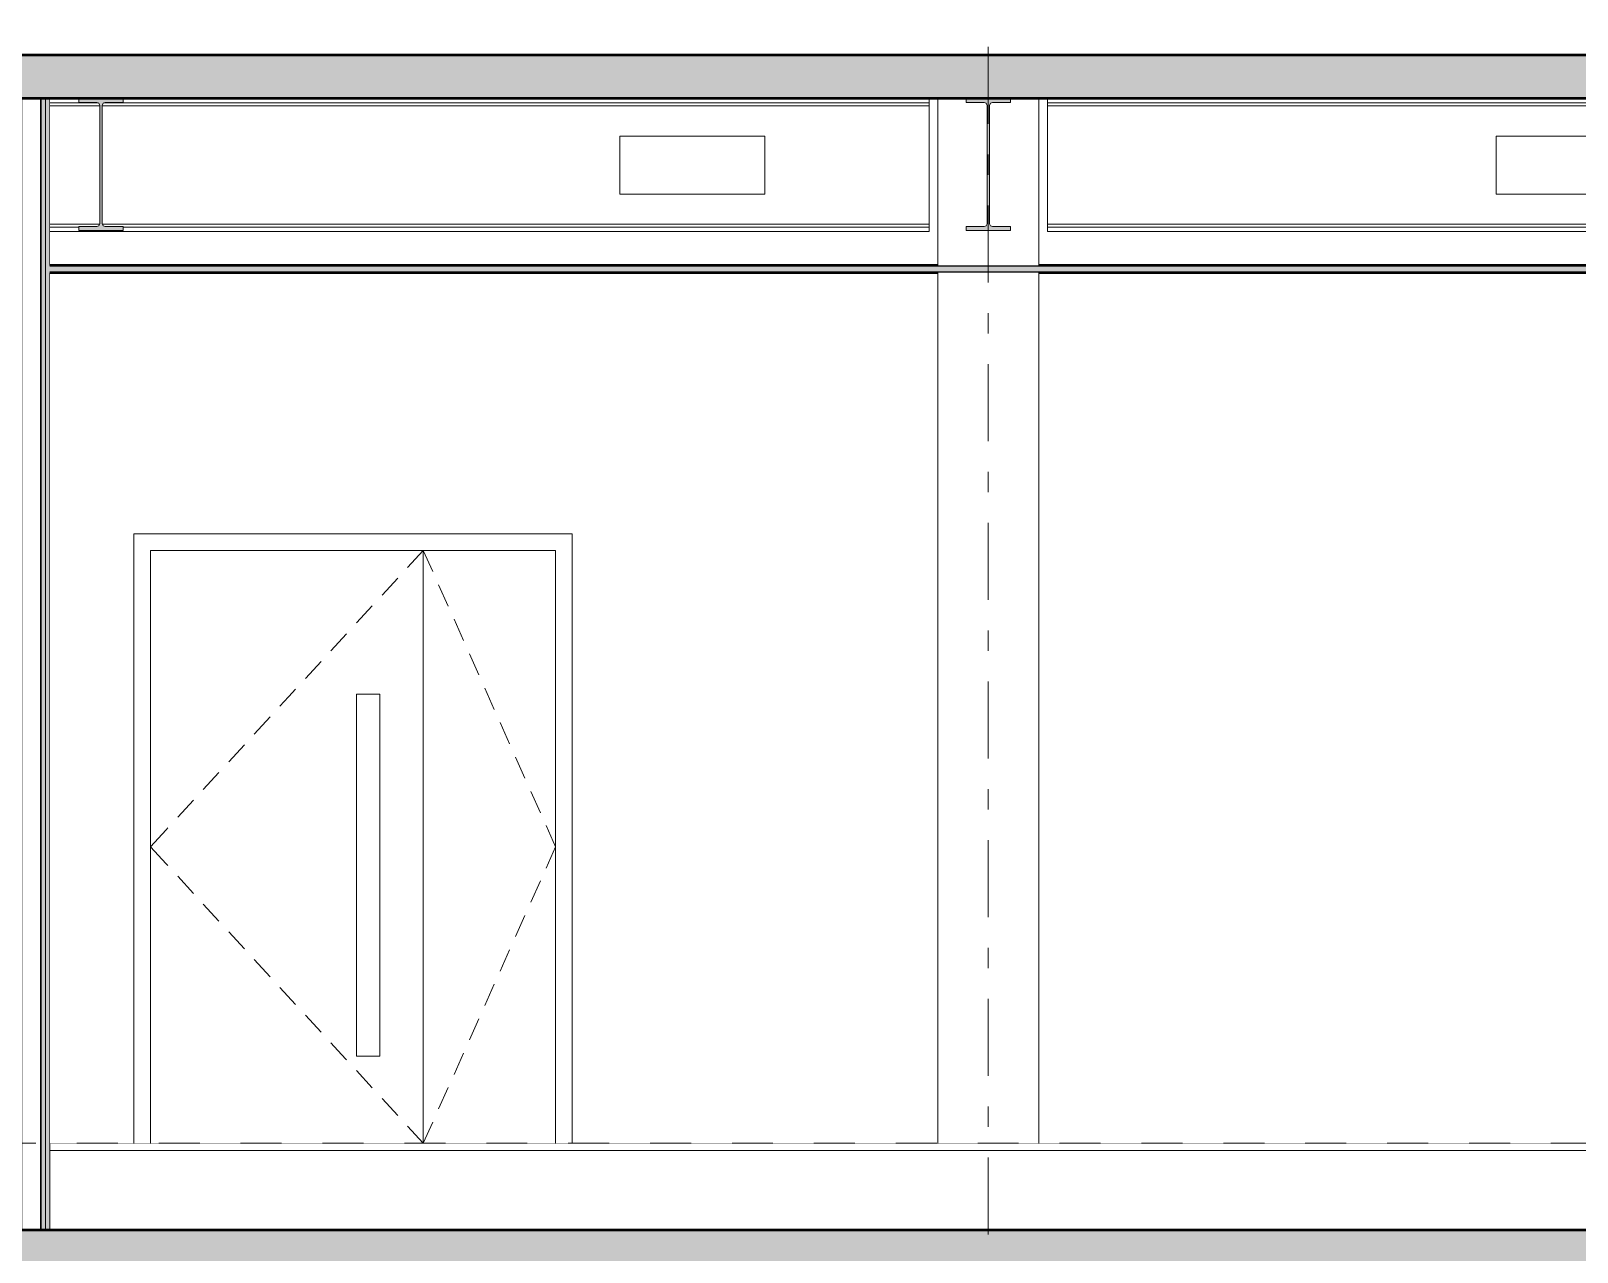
# Model space of a CAD drawing. Header units: millimetres. Extents: x -48147 to 1417267, y -496296 to 18123.
# Drawn here: x 1399555 to 1404883, y -487598 to -483390 of the extents above; entities that cross this region are included whole.
import ezdxf
from ezdxf.enums import TextEntityAlignment as Align

# ---------------------------------------------------------------- set-up
doc = ezdxf.new("R2010")
doc.units = ezdxf.units.MM
doc.header["$MEASUREMENT"] = 0
for name, pattern in [('Dashed', [2822.222233, 1411.111116, -1411.111116]), ('Double Dashed', [546.805537, 264.583325, -105.833328, 70.555556, -105.833328]), ('Wipeout_Contour', [1000, 0, -1000])]:
    doc.linetypes.add(name, pattern=pattern)
for name, color, linetype, lineweight, true_color in [('0_Pen_No__105', 7, 'Continuous', 15, 0xa6a6a6), ('A-230-M_FLOOR.IFC Import_Pen_No__109', 7, 'Continuous', 15, 0xa6a6a6), ('A-230-M_FLOOR.IFC Import_Pen_No__29', 7, 'Continuous', 50, 0x2a2a2a), ('New_A-15-MG_Structural_Grid_Phase_2_Pen_No__222', 7, 'Continuous', 13, 0x65af33), ('New_A-20-M_Ceiling_Pen_No__107', 7, 'Continuous', 15, 0xa6a6a6), ('New_A-20-M_Ceiling_Pen_No__29', 7, 'Continuous', 50, 0x2a2a2a), ('New_A-25-M_Wall_Int_Pen_No__107', 7, 'Continuous', 15, 0xa6a6a6), ('New_ArchiCAD Doors_Pen_No__63', 7, 'Continuous', 20, 0x606060)]:
    doc.layers.add(name, color=color, linetype=linetype, lineweight=lineweight, true_color=true_color)
for name, color, linetype in [('A-230-M_FLOOR.IFC Import', 7, 'Continuous'), ('A-25-M_Wall_Int', 7, 'Continuous'), ('New_A-15-MG_Structural_Grid_Phase_2', 7, 'Continuous'), ('New_A-20-M_Ceiling', 7, 'Continuous'), ('New_A-20-M_Floor_Slab', 7, 'Continuous'), ('New_A-25-M_Wall_Int', 7, 'Continuous'), ('New_ArchiCAD Doors', 7, 'Continuous'), ('S-280-M_STRUCT_FRAME.IFC Import', 7, 'Continuous')]:
    doc.layers.add(name, color=color, linetype=linetype)
for name, color, linetype, lineweight in [('A-25-M_Wall_Int_Pen_No__87', 8, 'Continuous', 20), ('New_A-20-M_Floor_Slab_Pen_No__4', 7, 'Continuous', 20), ('New_A-25-M_Wall_Int_Pen_No__1', 7, 'Continuous', 13), ('S-280-M_STRUCT_FRAME.IFC Import_Pen_No__1', 7, 'Continuous', 13), ('S-280-M_STRUCT_FRAME.IFC Import_Pen_No__160', 5, 'Continuous', 200), ('S-280-M_STRUCT_FRAME.IFC Import_Pen_No__90', 8, 'Continuous', 20)]:
    doc.layers.add(name, color=color, linetype=linetype, lineweight=lineweight)
doc.styles.add('GENERATED_STYLE_2', font='')
doc.styles.get('GENERATED_STYLE_2').set_extended_font_data('Swis721 BT')
pattern_1 = [(0, (1376122.47, -491272.82), (0, 389.7114), [24.375, -200.625]), (0, (1376234.97, -491077.97), (0, 389.7114), [24.375, -200.625]), (60, (1376122.47, -491272.82), (-337.5, 194.8557), [24.375, -200.625]), (60, (1376347.47, -491272.82), (-337.5, 194.8557), [24.375, -200.625]), (120, (1376146.84, -491272.82), (337.5, 194.8557), [24.375, -200.625]), (120, (1376371.84, -491272.82), (337.5, 194.8557), [24.375, -200.625]), (0, (1376122.47, -491235.32), (0, 75), [0, -75, 0, -112.5]), (45, (1376159.97, -491235.32), (-53.03301, 53.03301), [0, -56.25, 0, -93.75])]

# ---------------------------------------------------------------- blocks, each defined once
blk = doc.blocks.new('Section Elem_8_2', base_point=(1376122.5, -491272.8))
at = {"color": 254, "linetype": 'Wipeout_Contour', "lineweight": 0, "ltscale": 5922514.198886093}
blk.add_wipeout([(1390081.4, -483197.8), (1390081.4, -483472.8), (1408945.9, -483472.8), (1408945.9, -483197.8)], dxfattribs=at).dxf.layer = 'New_A-20-M_Floor_Slab'
blk = doc.blocks.new('Section Elem_10_2', base_point=(1376122.5, -491272.8))
at = {"color": 254, "linetype": 'Wipeout_Contour', "lineweight": 0, "ltscale": 5945636.408605939}
blk.add_wipeout([(1408945.9, -487222.8), (1399620.6, -487222.8), (1399620.6, -487247.8), (1408945.9, -487247.8)], dxfattribs=at).dxf.layer = 'New_A-20-M_Floor_Slab'
at = {"color": 254, "linetype": 'Wipeout_Contour', "lineweight": 0, "ltscale": 5945833.136054311}
blk.add_wipeout([(1399620.6, -487247.8), (1399620.6, -487522.8), (1408945.9, -487522.8), (1408945.9, -487247.8)], dxfattribs=at).dxf.layer = 'New_A-20-M_Floor_Slab'
at = {"layer": 'New_A-20-M_Floor_Slab_Pen_No__4', "linetype": 'Continuous'}
for p, q in [((1408945.9, -487222.8), (1399620.6, -487222.8)), ((1408945.9, -487247.8), (1399620.6, -487247.8))]:
    blk.add_line(p, q, dxfattribs=at)
blk = doc.blocks.new('Section Elem_21_2', base_point=(1376122.5, -491272.8))
at = {"layer": 'New_A-25-M_Wall_Int_Pen_No__107', "linetype": 'Continuous', "lineweight": 0, "true_color": 0x535353}
blk.add_hatch(color=251, dxfattribs=at).paths.add_polyline_path([(1399587.6, -487522.8), (1399590.6, -487522.8), (1399590.6, -483622.8), (1399587.6, -483622.8)])
at = {"layer": 'New_A-25-M_Wall_Int_Pen_No__107', "linetype": 'Continuous'}
for points in [[(1399590.6, -487522.8), (1399605.6, -487522.8), (1399605.6, -483622.8), (1399590.6, -483622.8)], [(1399605.6, -487522.8), (1399620.6, -487522.8), (1399620.6, -484222.8), (1399619.5, -484222.8), (1399619.5, -484197.8), (1399620.6, -484197.8), (1399620.6, -483622.8), (1399605.6, -483622.8)]]:
    blk.add_hatch(color=256, dxfattribs=at).paths.add_polyline_path(points)
at = {"layer": 'New_A-25-M_Wall_Int_Pen_No__1', "linetype": 'Continuous'}
for p, q in [((1399490.6, -483622.8), (1399490.6, -484222.8)), ((1399620.6, -483622.8), (1399620.6, -484197.8)), ((1399620.6, -484222.8), (1399620.6, -487222.8)), ((1399490.6, -484247.8), (1399490.6, -487222.8))]:
    blk.add_line(p, q, dxfattribs=at)
at = {"layer": 'New_A-25-M_Wall_Int_Pen_No__1', "linetype": 'Continuous', "flags": 128}
for points in [[(1399490.6, -487222.8), (1399490.6, -487247.8), (1399490.6, -487522.8)], [(1399620.6, -487222.8), (1399620.6, -487247.8), (1399620.6, -487522.8)]]:
    blk.add_lwpolyline(points, dxfattribs=at)
at = {"color": 254, "linetype": 'Wipeout_Contour', "lineweight": 0, "ltscale": 5925592.315675796}
blk.add_wipeout([(1399523.6, -487522.8), (1399587.6, -487522.8), (1399587.6, -483622.8), (1399523.6, -483622.8)], dxfattribs=at).dxf.layer = 'New_A-25-M_Wall_Int'
at = {"layer": 'New_A-25-M_Wall_Int_Pen_No__107', "linetype": 'Continuous'}
for points in [[(1399490.6, -483622.8), (1399490.6, -487522.8), (1399505.6, -487522.8), (1399505.6, -483622.8)], [(1399505.6, -487522.8), (1399520.6, -487522.8), (1399520.6, -483622.8), (1399505.6, -483622.8)]]:
    blk.add_hatch(color=256, dxfattribs=at).paths.add_polyline_path(points)
at = {"layer": 'New_A-25-M_Wall_Int_Pen_No__107', "linetype": 'Continuous', "lineweight": 0, "true_color": 0x535353}
blk.add_hatch(color=251, dxfattribs=at).paths.add_polyline_path([(1399520.6, -487522.8), (1399523.6, -487522.8), (1399523.6, -483622.8), (1399520.6, -483622.8)])
at = {"layer": 'New_A-25-M_Wall_Int_Pen_No__1', "linetype": 'Continuous'}
for p, q in [((1399505.6, -483622.8), (1399505.6, -487522.8)), ((1399520.6, -483622.8), (1399520.6, -487522.8)), ((1399523.6, -483622.8), (1399523.6, -487522.8)), ((1399587.6, -483622.8), (1399587.6, -487522.8)), ((1399590.6, -483622.8), (1399590.6, -487522.8)), ((1399605.6, -483622.8), (1399605.6, -487522.8))]:
    blk.add_line(p, q, dxfattribs=at)
blk = doc.blocks.new('Section Elem_65_2', base_point=(1376122.5, -491272.8))
at = {"color": 254, "linetype": 'Wipeout_Contour', "lineweight": 0, "ltscale": 13348457.60459839}
blk.add_wipeout([(1399620.6, -484080.8), (1399620.6, -484197.8), (1402680.7, -484197.8), (1402680.7, -483622.8), (1402650.6, -483622.8), (1402650.6, -483648), (1402650.6, -484062.8), (1402650.6, -484065.8), (1402650.6, -484080.8)], dxfattribs=at).dxf.layer = 'New_A-25-M_Wall_Int'
at = {"color": 254, "linetype": 'Wipeout_Contour', "lineweight": 0, "ltscale": 11894822.52390489}
blk.add_wipeout([(1403028.7, -483622.8), (1403028.7, -484197.8), (1408796, -484197.8), (1408796, -483622.8), (1408766.3, -483622.8), (1408766.3, -484080.8), (1403058.3, -484080.8), (1403058.3, -483622.8)], dxfattribs=at).dxf.layer = 'New_A-25-M_Wall_Int'
at = {"color": 254, "linetype": 'Wipeout_Contour', "lineweight": 0, "ltscale": 5931952.28308236}
blk.add_wipeout([(1401584.5, -483952.8), (1402084.5, -483952.8), (1402084.5, -483752.8), (1401584.5, -483752.8)], dxfattribs=at).dxf.layer = 'New_A-25-M_Wall_Int'
at = {"color": 254, "linetype": 'Wipeout_Contour', "lineweight": 0, "ltscale": 5943372.534941874}
blk.add_wipeout([(1404604.5, -483752.8), (1404604.5, -483952.8), (1405104.5, -483952.8), (1405104.5, -483752.8)], dxfattribs=at).dxf.layer = 'New_A-25-M_Wall_Int'
at = {"color": 254, "linetype": 'Wipeout_Contour', "lineweight": 0, "ltscale": 11862385.11751313}
blk.add_wipeout([(1399620.6, -484222.8), (1399620.6, -487222.8), (1399910.2, -487222.8), (1399910.2, -485122.8), (1401420.2, -485122.8), (1401420.2, -487222.8), (1402680.7, -487222.8), (1402680.7, -484222.8)], dxfattribs=at).dxf.layer = 'New_A-25-M_Wall_Int'
at = {"color": 254, "linetype": 'Wipeout_Contour', "lineweight": 0, "ltscale": 5949815.596593002}
blk.add_wipeout([(1403028.7, -487222.8), (1408796, -487222.8), (1408796, -484222.8), (1403028.7, -484222.8)], dxfattribs=at).dxf.layer = 'New_A-25-M_Wall_Int'
blk = doc.blocks.new('Section Elem_66_2', base_point=(1376122.5, -491272.8))
at = {"color": 254, "linetype": 'Wipeout_Contour', "lineweight": 0, "ltscale": 5927871.432831838}
blk.add_wipeout([(1399967.2, -487222.8), (1399967.2, -485195.8), (1399910.2, -485195.8), (1399910.2, -487222.8)], dxfattribs=at).dxf.layer = 'New_ArchiCAD Doors'
at = {"color": 254, "linetype": 'Wipeout_Contour', "lineweight": 0, "ltscale": 5933362.036462107}
blk.add_wipeout([(1401363.2, -485195.8), (1401363.2, -487222.8), (1401420.2, -487222.8), (1401420.2, -485195.8)], dxfattribs=at).dxf.layer = 'New_ArchiCAD Doors'
at = {"color": 254, "linetype": 'Wipeout_Contour', "lineweight": 0, "ltscale": 5931365.007200544}
blk.add_wipeout([(1400907.2, -486922.8), (1400907.2, -485675.8), (1400757.2, -485675.8), (1400757.2, -486922.8)], dxfattribs=at).dxf.layer = 'New_ArchiCAD Doors'
at = {"color": 254, "linetype": 'Wipeout_Contour', "lineweight": 0, "ltscale": 11858516.84895963}
blk.add_wipeout([(1399910.2, -485122.8), (1399910.2, -485195.8), (1399967.2, -485195.8), (1399967.2, -485179.8), (1401363.2, -485179.8), (1401363.2, -485195.8), (1401420.2, -485195.8), (1401420.2, -485122.8)], dxfattribs=at).dxf.layer = 'New_ArchiCAD Doors'
at = {"color": 254, "linetype": 'Wipeout_Contour', "lineweight": 0, "ltscale": 5929437.885443303}
blk.add_wipeout([(1399967.2, -486922.8), (1400677.2, -486922.8), (1400677.2, -485675.8), (1399967.2, -485675.8)], dxfattribs=at).dxf.layer = 'New_ArchiCAD Doors'
at = {"layer": 'New_ArchiCAD Doors_Pen_No__63', "linetype": 'Continuous'}
for p, q in [((1399910.2, -485122.8), (1401420.2, -485122.8)), ((1399910.2, -485195.8), (1399910.2, -485122.8)), ((1401420.2, -485122.8), (1401420.2, -485195.8)), ((1399910.2, -487222.8), (1399910.2, -485195.8)), ((1401420.2, -485195.8), (1401420.2, -487222.8)), ((1400379, -485753.8), (1400324.8, -485812.7)), ((1400291, -485849.4), (1400236.8, -485908.3)), ((1400203, -485945.1), (1400148.8, -486004)), ((1400114.9, -486040.8), (1400060.8, -486099.6)), ((1400021.4, -486142.5), (1399967.2, -486201.3)), ((1400026.9, -486136.4), (1400021.4, -486142.5)), ((1400021.4, -486260.2), (1399967.2, -486201.3)), ((1400026.9, -486266.2), (1400021.4, -486260.2)), ((1400114.9, -486361.9), (1400060.8, -486303)), ((1400203, -486457.5), (1400148.8, -486398.7)), ((1400291, -486553.2), (1400236.8, -486494.3)), ((1400379, -486648.9), (1400324.8, -486590)), ((1400467, -486744.5), (1400412.9, -486685.6)), ((1400555.1, -486840.2), (1400500.9, -486781.3))]:
    blk.add_line(p, q, dxfattribs=at)
at = {"color": 254, "linetype": 'Wipeout_Contour', "lineweight": 0, "ltscale": 8893785.443086052}
blk.add_wipeout([(1399967.2, -485179.8), (1399967.2, -485675.8), (1400677.2, -485675.8), (1400757.2, -485675.8), (1400907.2, -485675.8), (1400907.2, -485179.8)], dxfattribs=at).dxf.layer = 'New_ArchiCAD Doors'
at = {"color": 254, "linetype": 'Wipeout_Contour', "lineweight": 0, "ltscale": 8896760.976980418}
blk.add_wipeout([(1399967.2, -487222.8), (1400907.2, -487222.8), (1400907.2, -486922.8), (1400757.2, -486922.8), (1400677.2, -486922.8), (1399967.2, -486922.8)], dxfattribs=at).dxf.layer = 'New_ArchiCAD Doors'
at = {"layer": 'New_ArchiCAD Doors_Pen_No__63', "linetype": 'Continuous'}
for p, q in [((1399967.2, -485179.8), (1399967.2, -485675.8)), ((1400819.2, -485275.5), (1400765, -485334.4)), ((1400731.1, -485371.1), (1400677, -485430)), ((1400643.1, -485466.8), (1400588.9, -485525.7)), ((1400555.1, -485562.5), (1400500.9, -485621.3)), ((1399967.2, -485675.8), (1399967.2, -486922.8)), ((1400467, -485658.1), (1400412.9, -485717)), ((1400643.1, -486935.8), (1400588.9, -486877)), ((1399967.2, -486922.8), (1399967.2, -487222.8)), ((1400731.1, -487031.5), (1400677, -486972.6)), ((1400819.2, -487127.2), (1400765, -487068.3))]:
    blk.add_line(p, q, dxfattribs=at)
at = {"color": 254, "linetype": 'Wipeout_Contour', "lineweight": 0, "ltscale": 5932382.264941935}
blk.add_wipeout([(1401363.2, -485179.8), (1400907.2, -485179.8), (1400907.2, -487222.8), (1401363.2, -487222.8)], dxfattribs=at).dxf.layer = 'New_ArchiCAD Doors'
at = {"color": 254, "linetype": 'Wipeout_Contour', "lineweight": 0, "ltscale": 5930930.448982349}
blk.add_wipeout([(1400677.2, -486922.8), (1400757.2, -486922.8), (1400757.2, -485675.8), (1400677.2, -485675.8)], dxfattribs=at).dxf.layer = 'New_ArchiCAD Doors'
at = {"layer": 'New_ArchiCAD Doors_Pen_No__63', "linetype": 'Continuous'}
for p, q in [((1400907.2, -485179.8), (1399967.2, -485179.8)), ((1400907.2, -485179.8), (1400853, -485238.7)), ((1400907.2, -487222.8), (1400907.2, -485179.8)), ((1400907.2, -485179.8), (1401363.2, -485179.8)), ((1400907.2, -485179.8), (1400939.8, -485252.9)), ((1401363.2, -485179.8), (1401363.2, -487222.8)), ((1400960.2, -485298.5), (1400992.8, -485371.6)), ((1401013.2, -485417.2), (1401045.8, -485490.3)), ((1401066.2, -485535.9), (1401098.8, -485609)), ((1400677.2, -486922.8), (1400677.2, -485675.8)), ((1400677.2, -485675.8), (1400757.2, -485675.8)), ((1400757.2, -485675.8), (1400757.2, -486922.8)), ((1401119.1, -485654.7), (1401151.8, -485727.7)), ((1401172.1, -485773.4), (1401204.8, -485846.4)), ((1401225.1, -485892.1), (1401257.7, -485965.1)), ((1401278.1, -486010.8), (1401310.7, -486083.8)), ((1401330.6, -486128.3), (1401363.2, -486201.3)), ((1401330.6, -486274.4), (1401363.2, -486201.3)), ((1401278.1, -486391.9), (1401310.7, -486318.8)), ((1401225.1, -486510.6), (1401257.7, -486437.5)), ((1401172.1, -486629.3), (1401204.8, -486556.2)), ((1401119.1, -486748), (1401151.8, -486674.9)), ((1401066.2, -486866.7), (1401098.8, -486793.6)), ((1400757.2, -486922.8), (1400677.2, -486922.8)), ((1401013.2, -486985.4), (1401045.8, -486912.4)), ((1400960.2, -487104.1), (1400992.8, -487031.1)), ((1400907.2, -487222.8), (1400853, -487164)), ((1400907.2, -487222.8), (1400939.8, -487149.8))]:
    blk.add_line(p, q, dxfattribs=at)
blk = doc.blocks.new('Section Elem_267_2', base_point=(1376122.5, -491272.8))
at = {"layer": 'New_A-20-M_Ceiling_Pen_No__107', "linetype": 'Continuous'}
blk.add_hatch(color=256, dxfattribs=at).paths.add_polyline_path([(1399619.5, -484222.8), (1408944.7, -484222.8), (1408944.7, -484197.8), (1399619.5, -484197.8)])
at = {"layer": 'New_A-20-M_Ceiling_Pen_No__29', "linetype": 'Continuous'}
for p, q in [((1408944.7, -484197.8), (1399620.6, -484197.8)), ((1408944.7, -484222.8), (1399620.6, -484222.8))]:
    blk.add_line(p, q, dxfattribs=at)
blk = doc.blocks.new('Section Elem_411_2', base_point=(1376122.5, -491272.8))
at = {"color": 254, "linetype": 'Wipeout_Contour', "lineweight": 0, "ltscale": 5937626.313393462}
blk.add_wipeout([(1402695.7, -484222.8), (1402680.7, -484222.8), (1402680.7, -487222.8), (1402695.7, -487222.8)], dxfattribs=at).dxf.layer = 'A-25-M_Wall_Int'
at = {"color": 254, "linetype": 'Wipeout_Contour', "lineweight": 0, "ltscale": 5935255.336269621}
blk.add_wipeout([(1402680.7, -484197.8), (1402695.7, -484197.8), (1402695.7, -483622.8), (1402680.7, -483622.8)], dxfattribs=at).dxf.layer = 'A-25-M_Wall_Int'
at = {"layer": 'A-25-M_Wall_Int_Pen_No__87', "linetype": 'Continuous'}
for p, q in [((1402680.7, -484197.8), (1402680.7, -483622.8)), ((1402680.7, -487222.8), (1402680.7, -484222.8))]:
    blk.add_line(p, q, dxfattribs=at)
blk = doc.blocks.new('Section Elem_412_2', base_point=(1376122.5, -491272.8))
at = {"color": 254, "linetype": 'Wipeout_Contour', "lineweight": 0, "ltscale": 5938284.058687137}
blk.add_wipeout([(1403028.7, -484222.8), (1402695.7, -484222.8), (1402695.7, -487222.8), (1403028.7, -487222.8)], dxfattribs=at).dxf.layer = 'A-25-M_Wall_Int'
at = {"color": 254, "linetype": 'Wipeout_Contour', "lineweight": 0, "ltscale": 41550735.23641554}
blk.add_wipeout([(1402778.1, -483622.8), (1402695.7, -483622.8), (1402695.7, -484197.8), (1403028.7, -484197.8), (1403028.7, -483622.8), (1402931, -483622.8), (1402931, -483636.1), (1402868.8, -483636.1), (1402861.6, -483639.1), (1402858.6, -483646.3), (1402858.6, -484053.9), (1402861.6, -484061.1), (1402868.8, -484064.1), (1402931, -484064.1), (1402931, -484077.4), (1402778.1, -484077.4), (1402778.1, -484064.1), (1402840.3, -484064.1), (1402847.5, -484061.1), (1402850.5, -484053.9), (1402850.5, -483952.8), (1402850.5, -483952.8), (1402850.5, -483752.8), (1402850.5, -483752.8), (1402850.5, -483646.3), (1402847.5, -483639.1), (1402840.3, -483636.1), (1402778.1, -483636.1)], dxfattribs=at).dxf.layer = 'A-25-M_Wall_Int'
at = {"layer": 'A-25-M_Wall_Int_Pen_No__87', "linetype": 'Continuous'}
for p, q in [((1403028.7, -484197.8), (1403028.7, -483622.8)), ((1403028.7, -487222.8), (1403028.7, -484222.8))]:
    blk.add_line(p, q, dxfattribs=at)
blk = doc.blocks.new('Section Elem_504_2', base_point=(1376122.5, -491272.8))
at = {"layer": 'S-280-M_STRUCT_FRAME.IFC Import_Pen_No__90', "linetype": 'Continuous'}
for p, q in [((1402084.5, -483752.8), (1401584.5, -483752.8)), ((1401584.5, -483752.8), (1401584.5, -483952.8)), ((1402084.5, -483952.8), (1402084.5, -483752.8)), ((1401584.5, -483952.8), (1402084.5, -483952.8))]:
    blk.add_line(p, q, dxfattribs=at)
at = {"color": 254, "linetype": 'Wipeout_Contour', "lineweight": 0, "ltscale": 7405028.181700794}
blk.add_wipeout([(1399620.6, -484055.6), (1399791.8, -484055.6), (1399792.5, -484053.9), (1399792.5, -483648), (1399620.6, -483648)], dxfattribs=at).dxf.layer = 'S-280-M_STRUCT_FRAME.IFC Import'
at = {"color": 254, "linetype": 'Wipeout_Contour', "lineweight": 0, "ltscale": 7404622.416000767}
blk.add_wipeout([(1399620.6, -483640.8), (1399620.6, -483648), (1399792.5, -483648), (1399792.5, -483646.3), (1399790.2, -483640.8)], dxfattribs=at).dxf.layer = 'S-280-M_STRUCT_FRAME.IFC Import'
at = {"color": 254, "linetype": 'Wipeout_Contour', "lineweight": 0, "ltscale": 7405292.031165023}
blk.add_wipeout([(1399791.8, -484055.6), (1399620.6, -484055.6), (1399620.6, -484062.8), (1399785.4, -484062.8), (1399789.5, -484061.1)], dxfattribs=at).dxf.layer = 'S-280-M_STRUCT_FRAME.IFC Import'
at = {"color": 254, "linetype": 'Wipeout_Contour', "lineweight": 0, "ltscale": 7410378.911473539}
blk.add_wipeout([(1399800.6, -483648), (1402650.6, -483648), (1402650.6, -483640.8), (1399802.9, -483640.8), (1399800.6, -483646.3)], dxfattribs=at).dxf.layer = 'S-280-M_STRUCT_FRAME.IFC Import'
at = {"color": 254, "linetype": 'Wipeout_Contour', "lineweight": 0, "ltscale": 7411064.029989403}
blk.add_wipeout([(1402650.6, -484055.6), (1399801.3, -484055.6), (1399803.6, -484061.1), (1399807.7, -484062.8), (1402650.6, -484062.8)], dxfattribs=at).dxf.layer = 'S-280-M_STRUCT_FRAME.IFC Import'
at = {"color": 254, "linetype": 'Wipeout_Contour', "lineweight": 0, "ltscale": 7404604.716708198}
blk.add_wipeout([(1399786.4, -483637.8), (1399620.6, -483637.8), (1399620.6, -483640.8), (1399790.2, -483640.8), (1399789.5, -483639.1)], dxfattribs=at).dxf.layer = 'S-280-M_STRUCT_FRAME.IFC Import'
at = {"color": 254, "linetype": 'Wipeout_Contour', "lineweight": 0, "ltscale": 11854132.35531584}
blk.add_wipeout([(1399720.1, -484065.8), (1399620.6, -484065.8), (1399620.6, -484080.8), (1402650.6, -484080.8), (1402650.6, -484065.8), (1399873, -484065.8), (1399873, -484077.4), (1399720.1, -484077.4)], dxfattribs=at).dxf.layer = 'S-280-M_STRUCT_FRAME.IFC Import'
at = {"color": 254, "linetype": 'Wipeout_Contour', "lineweight": 0, "ltscale": 7410378.375922782}
blk.add_wipeout([(1399802.9, -483640.8), (1402650.6, -483640.8), (1402650.6, -483637.8), (1399806.7, -483637.8), (1399803.6, -483639.1)], dxfattribs=at).dxf.layer = 'S-280-M_STRUCT_FRAME.IFC Import'
at = {"color": 254, "linetype": 'Wipeout_Contour', "lineweight": 0, "ltscale": 8886283.751740713}
blk.add_wipeout([(1399785.4, -484062.8), (1399620.6, -484062.8), (1399620.6, -484065.8), (1399720.1, -484065.8), (1399720.1, -484064.1), (1399782.3, -484064.1)], dxfattribs=at).dxf.layer = 'S-280-M_STRUCT_FRAME.IFC Import'
at = {"layer": 'S-280-M_STRUCT_FRAME.IFC Import_Pen_No__90', "linetype": 'Continuous'}
blk.add_line((1399720.1, -484065.8), (1399620.6, -484065.8), dxfattribs=at)
at = {"color": 254, "linetype": 'Wipeout_Contour', "lineweight": 0, "ltscale": 8885438.165548582}
blk.add_wipeout([(1399720.1, -483622.8), (1399620.6, -483622.8), (1399620.6, -483637.8), (1399786.4, -483637.8), (1399782.3, -483636.1), (1399720.1, -483636.1)], dxfattribs=at).dxf.layer = 'S-280-M_STRUCT_FRAME.IFC Import'
at = {"color": 254, "linetype": 'Wipeout_Contour', "lineweight": 0, "ltscale": 8892349.582438435}
blk.add_wipeout([(1399807.7, -484062.8), (1399810.8, -484064.1), (1399873, -484064.1), (1399873, -484065.8), (1402650.6, -484065.8), (1402650.6, -484062.8)], dxfattribs=at).dxf.layer = 'S-280-M_STRUCT_FRAME.IFC Import'
at = {"layer": 'S-280-M_STRUCT_FRAME.IFC Import_Pen_No__90', "linetype": 'Continuous'}
for p, q in [((1399791.8, -484055.6), (1399620.6, -484055.6)), ((1402650.6, -484055.6), (1399801.3, -484055.6)), ((1402650.6, -484065.8), (1399873, -484065.8)), ((1402650.6, -484062.8), (1402650.6, -484055.6)), ((1402650.6, -484065.8), (1402650.6, -484062.8)), ((1402650.6, -484080.8), (1402650.6, -484065.8)), ((1402650.6, -484080.8), (1399620.6, -484080.8))]:
    blk.add_line(p, q, dxfattribs=at)
at = {"color": 254, "linetype": 'Wipeout_Contour', "lineweight": 0, "ltscale": 8891502.68104325}
blk.add_wipeout([(1399806.7, -483637.8), (1402650.6, -483637.8), (1402650.6, -483622.8), (1399873, -483622.8), (1399873, -483636.1), (1399810.8, -483636.1)], dxfattribs=at).dxf.layer = 'S-280-M_STRUCT_FRAME.IFC Import'
at = {"layer": 'S-280-M_STRUCT_FRAME.IFC Import_Pen_No__90', "linetype": 'Continuous'}
for p, q in [((1399786.4, -483637.8), (1399620.6, -483637.8)), ((1399792.5, -483648), (1399620.6, -483648)), ((1402650.6, -483648), (1399800.6, -483648)), ((1402650.6, -483637.8), (1399806.7, -483637.8)), ((1402650.6, -483637.8), (1402650.6, -483622.8)), ((1402650.6, -483640.8), (1402650.6, -483637.8)), ((1402650.6, -483648), (1402650.6, -483640.8)), ((1402650.6, -484055.6), (1402650.6, -483648))]:
    blk.add_line(p, q, dxfattribs=at)
blk = doc.blocks.new('Section Elem_505_2', base_point=(1376122.5, -491272.8))
at = {"layer": 'S-280-M_STRUCT_FRAME.IFC Import_Pen_No__90', "linetype": 'Continuous'}
for p, q in [((1405104.5, -483752.8), (1404604.5, -483752.8)), ((1404604.5, -483752.8), (1404604.5, -483952.8)), ((1404604.5, -483952.8), (1405104.5, -483952.8))]:
    blk.add_line(p, q, dxfattribs=at)
at = {"color": 254, "linetype": 'Wipeout_Contour', "lineweight": 0, "ltscale": 7428649.759136449}
blk.add_wipeout([(1403058.3, -483648), (1405972.7, -483648), (1405972.7, -483646.3), (1405970.4, -483640.8), (1403058.3, -483640.8)], dxfattribs=at).dxf.layer = 'S-280-M_STRUCT_FRAME.IFC Import'
at = {"color": 254, "linetype": 'Wipeout_Contour', "lineweight": 0, "ltscale": 7429317.146349793}
blk.add_wipeout([(1403058.3, -484062.8), (1405965.6, -484062.8), (1405969.7, -484061.1), (1405971.9, -484055.6), (1403058.3, -484055.6)], dxfattribs=at).dxf.layer = 'S-280-M_STRUCT_FRAME.IFC Import'
at = {"color": 254, "linetype": 'Wipeout_Contour', "lineweight": 0, "ltscale": 7428632.074302659}
blk.add_wipeout([(1403058.3, -483637.8), (1403058.3, -483640.8), (1405970.4, -483640.8), (1405969.7, -483639.1), (1405966.6, -483637.8)], dxfattribs=at).dxf.layer = 'S-280-M_STRUCT_FRAME.IFC Import'
at = {"color": 254, "linetype": 'Wipeout_Contour', "lineweight": 0, "ltscale": 11895562.89530809}
blk.add_wipeout([(1405900.3, -484065.8), (1403058.3, -484065.8), (1403058.3, -484080.8), (1408766.3, -484080.8), (1408766.3, -484065.8), (1406053.2, -484065.8), (1406053.2, -484077.4), (1405900.3, -484077.4)], dxfattribs=at).dxf.layer = 'S-280-M_STRUCT_FRAME.IFC Import'
at = {"color": 254, "linetype": 'Wipeout_Contour', "lineweight": 0, "ltscale": 8915307.496135898}
blk.add_wipeout([(1405900.3, -483622.8), (1403058.3, -483622.8), (1403058.3, -483637.8), (1405966.6, -483637.8), (1405962.5, -483636.1), (1405900.3, -483636.1)], dxfattribs=at).dxf.layer = 'S-280-M_STRUCT_FRAME.IFC Import'
at = {"color": 254, "linetype": 'Wipeout_Contour', "lineweight": 0, "ltscale": 8916150.259698926}
blk.add_wipeout([(1405965.6, -484062.8), (1403058.3, -484062.8), (1403058.3, -484065.8), (1405900.3, -484065.8), (1405900.3, -484064.1), (1405962.5, -484064.1)], dxfattribs=at).dxf.layer = 'S-280-M_STRUCT_FRAME.IFC Import'
at = {"layer": 'S-280-M_STRUCT_FRAME.IFC Import_Pen_No__90', "linetype": 'Continuous'}
for p, q in [((1403058.3, -483637.8), (1403058.3, -483622.8)), ((1403058.3, -483640.8), (1403058.3, -483637.8)), ((1405966.6, -483637.8), (1403058.3, -483637.8)), ((1403058.3, -483648), (1403058.3, -483640.8)), ((1405972.7, -483648), (1403058.3, -483648)), ((1403058.3, -484055.6), (1403058.3, -483648)), ((1405971.9, -484055.6), (1403058.3, -484055.6)), ((1403058.3, -484062.8), (1403058.3, -484055.6)), ((1403058.3, -484065.8), (1403058.3, -484062.8)), ((1403058.3, -484080.8), (1403058.3, -484065.8)), ((1405900.3, -484065.8), (1403058.3, -484065.8)), ((1408766.3, -484080.8), (1403058.3, -484080.8))]:
    blk.add_line(p, q, dxfattribs=at)
blk = doc.blocks.new('Section Elem_508_2', base_point=(1376122.5, -491272.8))
at = {"layer": 'S-280-M_STRUCT_FRAME.IFC Import_Pen_No__160', "linetype": 'Continuous', "lineweight": 0, "true_color": 0x00007f}
blk.add_hatch(color=176, dxfattribs=at).paths.add_polyline_path([(1402778.1, -484077.4), (1402931, -484077.4), (1402931, -484064.1), (1402868.8, -484064.1), (1402861.6, -484061.1), (1402858.6, -484053.9), (1402858.6, -483646.3), (1402861.6, -483639.1), (1402868.8, -483636.1), (1402931, -483636.1), (1402931, -483622.8), (1402778.1, -483622.8), (1402778.1, -483636.1), (1402840.3, -483636.1), (1402847.5, -483639.1), (1402850.5, -483646.3), (1402850.5, -484053.9), (1402847.5, -484061.1), (1402840.3, -484064.1), (1402778.1, -484064.1)])
at = {"layer": 'S-280-M_STRUCT_FRAME.IFC Import_Pen_No__1', "linetype": 'Continuous'}
for p, q in [((1402778.1, -483622.8), (1402778.1, -483636.1)), ((1402931, -483622.8), (1402931, -483636.1)), ((1402778.1, -484064.1), (1402778.1, -484077.4)), ((1402931, -484077.4), (1402778.1, -484077.4)), ((1402931, -484064.1), (1402931, -484077.4))]:
    blk.add_line(p, q, dxfattribs=at)
at = {"layer": 'S-280-M_STRUCT_FRAME.IFC Import_Pen_No__1', "linetype": 'Continuous', "flags": 128}
for points in [[(1402847.5, -483639.1), (1402840.3, -483636.1), (1402778.1, -483636.1)], [(1402847.5, -483639.1), (1402850.5, -483646.3), (1402850.5, -484053.9), (1402847.5, -484061.1)], [(1402861.6, -483639.1), (1402858.6, -483646.3), (1402858.6, -484053.9), (1402861.6, -484061.1)], [(1402931, -483636.1), (1402868.8, -483636.1), (1402861.6, -483639.1)], [(1402847.5, -484061.1), (1402840.3, -484064.1), (1402778.1, -484064.1)], [(1402861.6, -484061.1), (1402868.8, -484064.1), (1402931, -484064.1)]]:
    blk.add_lwpolyline(points, dxfattribs=at)
at = {"layer": 'S-280-M_STRUCT_FRAME.IFC Import_Pen_No__90', "linetype": 'Continuous'}
for p, q in [((1402778, -483636.1), (1402778, -483622.8)), ((1402847.4, -483639.1), (1402840.2, -483636.1)), ((1402850.4, -483646.3), (1402847.4, -483639.1)), ((1402850.4, -484053.9), (1402850.4, -483646.3)), ((1402850.5, -483952.8), (1402850.5, -483752.8)), ((1402778, -484077.4), (1402778, -484064.1)), ((1402840.2, -484064.1), (1402847.4, -484061.1)), ((1402847.4, -484061.1), (1402850.4, -484053.9))]:
    blk.add_line(p, q, dxfattribs=at)
blk = doc.blocks.new('Section Elem_514_2', base_point=(1376122.5, -491272.8))
at = {"layer": 'S-280-M_STRUCT_FRAME.IFC Import_Pen_No__160', "linetype": 'Continuous', "lineweight": 0, "true_color": 0x00007f}
blk.add_hatch(color=176, dxfattribs=at).paths.add_polyline_path([(1399720.1, -484077.4), (1399873, -484077.4), (1399873, -484064.1), (1399810.8, -484064.1), (1399803.6, -484061.1), (1399800.6, -484053.9), (1399800.6, -483646.3), (1399803.6, -483639.1), (1399810.8, -483636.1), (1399873, -483636.1), (1399873, -483622.8), (1399720.1, -483622.8), (1399720.1, -483636.1), (1399782.3, -483636.1), (1399789.5, -483639.1), (1399792.5, -483646.3), (1399792.5, -484053.9), (1399789.5, -484061.1), (1399782.3, -484064.1), (1399720.1, -484064.1)])
at = {"layer": 'S-280-M_STRUCT_FRAME.IFC Import_Pen_No__1', "linetype": 'Continuous'}
for p, q in [((1399720.1, -483622.8), (1399720.1, -483636.1)), ((1399873, -483622.8), (1399873, -483636.1)), ((1399720.1, -484064.1), (1399720.1, -484077.4)), ((1399873, -484077.4), (1399720.1, -484077.4)), ((1399873, -484064.1), (1399873, -484077.4))]:
    blk.add_line(p, q, dxfattribs=at)
at = {"layer": 'S-280-M_STRUCT_FRAME.IFC Import_Pen_No__1', "linetype": 'Continuous', "flags": 128}
for points in [[(1399789.5, -483639.1), (1399782.3, -483636.1), (1399720.1, -483636.1)], [(1399789.5, -483639.1), (1399792.5, -483646.3), (1399792.5, -484053.9), (1399789.5, -484061.1)], [(1399803.6, -483639.1), (1399800.6, -483646.3), (1399800.6, -484053.9), (1399803.6, -484061.1)], [(1399873, -483636.1), (1399810.8, -483636.1), (1399803.6, -483639.1)], [(1399789.5, -484061.1), (1399782.3, -484064.1), (1399720.1, -484064.1)], [(1399803.6, -484061.1), (1399810.8, -484064.1), (1399873, -484064.1)]]:
    blk.add_lwpolyline(points, dxfattribs=at)
at = {"layer": 'S-280-M_STRUCT_FRAME.IFC Import_Pen_No__90', "linetype": 'Continuous'}
for p, q in [((1399720, -483622.8), (1399720, -483636.1)), ((1399782.2, -483636.1), (1399789.5, -483639.1)), ((1399789.5, -483639.1), (1399792.4, -483646.3)), ((1399792.4, -483646.3), (1399792.4, -484053.9)), ((1399720, -484064.1), (1399720, -484077.4)), ((1399789.5, -484061.1), (1399782.2, -484064.1)), ((1399792.4, -484053.9), (1399789.5, -484061.1))]:
    blk.add_line(p, q, dxfattribs=at)
blk = doc.blocks.new('Section Elem_725_2', base_point=(1376122.5, -491272.8))
at = {"color": 254, "linetype": 'Wipeout_Contour', "lineweight": 0, "ltscale": 5919976.239013668}
blk.add_wipeout([(1385633.6, -487672.8), (1409087.1, -487672.8), (1409087.1, -487522.8), (1385633.6, -487522.8)], dxfattribs=at).dxf.layer = 'A-230-M_FLOOR.IFC Import'
at = {"layer": 'A-230-M_FLOOR.IFC Import_Pen_No__109', "linetype": 'Continuous'}
h = blk.add_hatch(dxfattribs=at)
h.set_pattern_fill('Lightweight_Concrete_0002', color=256, style=0, pattern_type=2)
h.set_pattern_definition(pattern_1)
h.paths.add_polyline_path([(1385633.6, -487672.8), (1409087.1, -487672.8), (1409087.1, -487522.8), (1385633.6, -487522.8)])
at = {"layer": 'A-230-M_FLOOR.IFC Import_Pen_No__29', "linetype": 'Continuous', "flags": 128}
blk.add_lwpolyline([(1408945.9, -487522.8), (1399620.6, -487522.8), (1399605.6, -487522.8), (1399590.6, -487522.8), (1399587.6, -487522.8), (1399523.6, -487522.8), (1399520.6, -487522.8), (1399505.6, -487522.8), (1399490.6, -487522.8), (1395622.2, -487522.8), (1395607.2, -487522.8), (1395592.2, -487522.8), (1395589.2, -487522.8), (1395525.2, -487522.8), (1395522.2, -487522.8), (1395507.2, -487522.8), (1395492.2, -487522.8), (1385633.6, -487522.8), (1383104.7, -487522.8), (1382964.7, -487522.8), (1376241.1, -487522.8)], dxfattribs=at)
blk = doc.blocks.new('Section Elem_743_2', base_point=(1376122.5, -491272.8))
at = {"color": 254, "linetype": 'Wipeout_Contour', "lineweight": 0, "ltscale": 5914658.477374271}
blk.add_wipeout([(1385633.6, -483622.8), (1409087.1, -483622.8), (1409087.1, -483472.8), (1385633.6, -483472.8)], dxfattribs=at).dxf.layer = 'A-230-M_FLOOR.IFC Import'
at = {"layer": 'A-230-M_FLOOR.IFC Import_Pen_No__109', "linetype": 'Continuous'}
h = blk.add_hatch(dxfattribs=at)
h.set_pattern_fill('Lightweight_Concrete_0002', color=256, style=0, pattern_type=2)
h.set_pattern_definition(pattern_1)
h.paths.add_polyline_path([(1385633.6, -483622.8), (1409087.1, -483622.8), (1409087.1, -483472.8), (1385633.6, -483472.8)])
at = {"layer": 'A-230-M_FLOOR.IFC Import_Pen_No__29', "linetype": 'Continuous'}
for p, q in [((1399720.1, -483622.8), (1399620.6, -483622.8)), ((1399873, -483622.8), (1399720.1, -483622.8)), ((1402778.1, -483622.8), (1399873, -483622.8)), ((1402931, -483622.8), (1402778.1, -483622.8)), ((1405900.3, -483622.8), (1402931, -483622.8))]:
    blk.add_line(p, q, dxfattribs=at)
at = {"layer": 'A-230-M_FLOOR.IFC Import_Pen_No__29', "linetype": 'Continuous', "flags": 128}
for points in [[(1408945.9, -483472.8), (1390081.4, -483472.8), (1389941.4, -483472.8), (1386036.1, -483472.8), (1385896.1, -483472.8), (1385633.6, -483472.8), (1382915.9, -483472.8), (1382775.9, -483472.8), (1380710.4, -483472.8), (1380695.4, -483472.8), (1380692.4, -483472.8), (1380672.4, -483472.8), (1380647.4, -483472.8), (1380628.4, -483472.8), (1380625.4, -483472.8), (1380610.4, -483472.8), (1360047.2, -483472.8)], [(1399620.6, -483622.8), (1399605.6, -483622.8), (1399590.6, -483622.8), (1399587.6, -483622.8), (1399523.6, -483622.8), (1399520.6, -483622.8), (1399505.6, -483622.8), (1399490.6, -483622.8)]]:
    blk.add_lwpolyline(points, dxfattribs=at)
blk = doc.blocks.new('Standard grid marker[7]_2', base_point=(1402854.4, -469868.2))
at = {"layer": 'New_A-15-MG_Structural_Grid_Phase_2_Pen_No__222', "linetype": 'Double Dashed'}
blk.add_line((1402854.4, -470868.2), (1402854.4, -494272.8), dxfattribs=at)
at = {"layer": 'New_A-15-MG_Structural_Grid_Phase_2_Pen_No__222', "style": 'GENERATED_STYLE_2'}
for tag, p in [('AC_MarkerText_1_0', (1402854.4, -469600)), ('AC_MarkerText_1_1', (1402854.4, -495504.6))]:
    blk.add_attdef(tag, text='', height=175, rotation=360, dxfattribs=at).set_placement(p, align=Align.MIDDLE_CENTER)
blk = doc.blocks.new('S-25 Building Section_STORY_MARKER', base_point=(1376122.5, -491272.8))
at = {"layer": '0_Pen_No__105', "linetype": 'Dashed', "ltscale": 0.1}
blk.add_line((1357662.3, -487222.8), (1413604.9, -487222.8), dxfattribs=at)

msp = doc.modelspace()

# ---------------------------------------------------------------- block references
at = {"layer": 'New_A-20-M_Floor_Slab'}
for name in ['Section Elem_8_2', 'Section Elem_10_2']:
    msp.add_blockref(name, (1376122.5, -491272.8), dxfattribs=at)

# ---------------------------------------------------------------- next in the draw order: block references
at = {"layer": 'New_A-25-M_Wall_Int'}
msp.add_blockref('Section Elem_21_2', (1376122.5, -491272.8), dxfattribs=at)

# ---------------------------------------------------------------- next in the draw order: block references
at = {"layer": 'A-230-M_FLOOR.IFC Import'}
msp.add_blockref('Section Elem_725_2', (1376122.5, -491272.8), dxfattribs=at)
at = {"layer": 'New_A-25-M_Wall_Int'}
msp.add_blockref('Section Elem_65_2', (1376122.5, -491272.8), dxfattribs=at)

# ---------------------------------------------------------------- next in the draw order: block references
at = {"layer": 'New_A-20-M_Ceiling'}
msp.add_blockref('Section Elem_267_2', (1376122.5, -491272.8), dxfattribs=at)
at = {"layer": 'New_ArchiCAD Doors'}
msp.add_blockref('Section Elem_66_2', (1376122.5, -491272.8), dxfattribs=at)
at = {"layer": 'S-280-M_STRUCT_FRAME.IFC Import'}
for name in ['Section Elem_504_2', 'Section Elem_505_2']:
    msp.add_blockref(name, (1376122.5, -491272.8), dxfattribs=at)

# ---------------------------------------------------------------- next in the draw order: block references
at = {"layer": 'A-25-M_Wall_Int'}
msp.add_blockref('Section Elem_411_2', (1376122.5, -491272.8), dxfattribs=at)
at = {"layer": 'S-280-M_STRUCT_FRAME.IFC Import'}
msp.add_blockref('Section Elem_514_2', (1376122.5, -491272.8), dxfattribs=at)

# ---------------------------------------------------------------- next in the draw order: block references
at = {"layer": 'A-25-M_Wall_Int'}
msp.add_blockref('Section Elem_412_2', (1376122.5, -491272.8), dxfattribs=at)

# ---------------------------------------------------------------- next in the draw order: block references
at = {"layer": 'S-280-M_STRUCT_FRAME.IFC Import'}
msp.add_blockref('Section Elem_508_2', (1376122.5, -491272.8), dxfattribs=at)

# ---------------------------------------------------------------- next in the draw order: block references
at = {"layer": 'A-230-M_FLOOR.IFC Import'}
msp.add_blockref('Section Elem_743_2', (1376122.5, -491272.8), dxfattribs=at)

# ---------------------------------------------------------------- next in the draw order: block references
at = {"layer": 'New_A-15-MG_Structural_Grid_Phase_2', "color": 8, "linetype": 'Continuous', "lineweight": 15}
msp.add_blockref('Standard grid marker[7]_2', (1402854.4, -469868.2), dxfattribs=at)

# ---------------------------------------------------------------- next in the draw order: block references
at = {"linetype": 'Continuous', "lineweight": 0}
msp.add_blockref('S-25 Building Section_STORY_MARKER', (1376122.5, -491272.8), dxfattribs=at)

doc.saveas('drawing.dxf')
